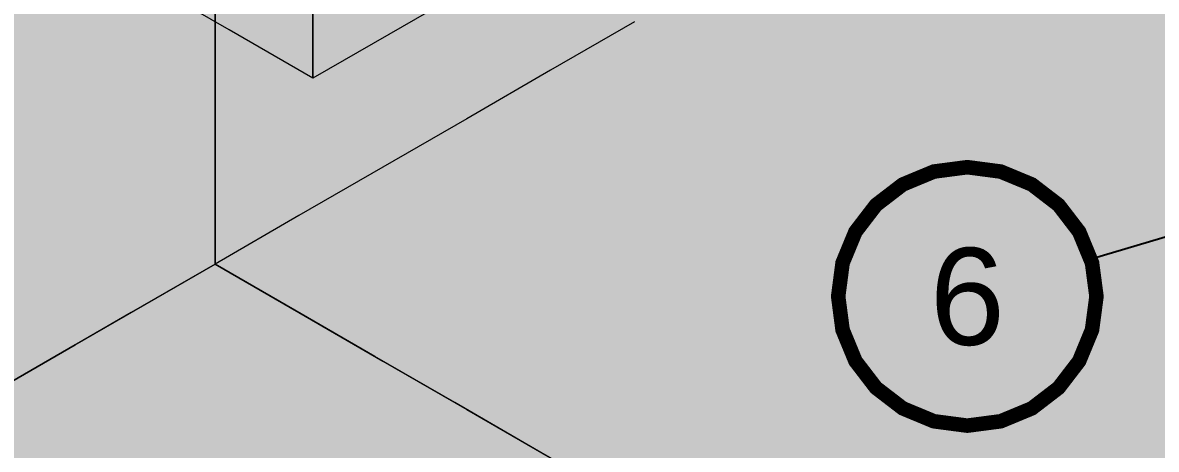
# Model space of a CAD drawing. Header units: metres. Extents: x 349122 to 349453, y 9281252 to 9281971.
# Drawn here: x 349263.9456 to 349264.2968, y 9281656.4877 to 9281656.6197 of the extents above; entities that cross this region are included whole.
import ezdxf
from ezdxf.enums import TextEntityAlignment as Align

# ---------------------------------------------------------------- set-up
doc = ezdxf.new("R2010")
doc.units = ezdxf.units.M
doc.header["$LTSCALE"] = 0.25
doc.layers.add('ISO-3D', color=7, linetype='CONTINUOUS', lineweight=13)
doc.layers.add('ISO-3D-ARISTAS', color=250, linetype='CONTINUOUS', lineweight=13)
doc.layers.add('LLAMADAS-NUM', color=30, linetype='CONTINUOUS', lineweight=25, true_color=0xc05014)
doc.styles.get("Standard").update_dxf_attribs({"font": 'arial.ttf'})

msp = doc.modelspace()

# ---------------------------------------------------------------- linework, layer by layer
at = {"layer": 'ISO-3D', "true_color": 0x8e8d88}
for points in [[(349264.00952, 9281656.6175), (349263.98354, 9281656.6325), (349264.00952, 9281656.6475), (349263.98354, 9281656.6625)], [(349264.00519, 9281656.63184), (349263.98354, 9281656.61934), (349264.00519, 9281656.66079), (349263.98354, 9281656.64829)], [(349264.10912, 9281656.63), (349264.08313, 9281656.615), (349264.10912, 9281656.655), (349264.08313, 9281656.64)], [(349263.97921, 9281656.63), (349263.95323, 9281656.615), (349263.97921, 9281656.65), (349263.95323, 9281656.635)], [(349263.98354, 9281656.61934), (349263.96189, 9281656.60684), (349263.98354, 9281656.64829), (349263.96189, 9281656.63579)], [(349264.05715, 9281656.625), (349264.03117, 9281656.61), (349264.05715, 9281656.65), (349264.03117, 9281656.635)], [(349264.00519, 9281656.62), (349263.97921, 9281656.605), (349264.00519, 9281656.645), (349263.97921, 9281656.63)], [(349264.0355, 9281656.6025), (349264.00952, 9281656.6175), (349264.0355, 9281656.6325), (349264.00952, 9281656.6475)], [(349264.1351, 9281656.62), (349264.10912, 9281656.605), (349264.1351, 9281656.645), (349264.10912, 9281656.63)], [(349264.08313, 9281656.615), (349264.05715, 9281656.6), (349264.08313, 9281656.64), (349264.05715, 9281656.625)], [(349263.95323, 9281656.615), (349263.92725, 9281656.6), (349263.95323, 9281656.635), (349263.92725, 9281656.62)], [(349263.96189, 9281656.60684), (349263.94024, 9281656.59434), (349263.96189, 9281656.63579), (349263.94024, 9281656.62329)], [(349264.03117, 9281656.61), (349264.00519, 9281656.595), (349264.03117, 9281656.635), (349264.00519, 9281656.62)], [(349264.00519, 9281656.60289), (349263.98354, 9281656.59039), (349264.00519, 9281656.63184), (349263.98354, 9281656.61934)], [(349263.97921, 9281656.605), (349263.95323, 9281656.59), (349263.97921, 9281656.63), (349263.95323, 9281656.615)], [(349264.10912, 9281656.605), (349264.08313, 9281656.59), (349264.10912, 9281656.63), (349264.08313, 9281656.615)], [(349264.05715, 9281656.6), (349264.03117, 9281656.585), (349264.05715, 9281656.625), (349264.03117, 9281656.61)], [(349264.00519, 9281656.595), (349263.97921, 9281656.58), (349264.00519, 9281656.62), (349263.97921, 9281656.605)], [(349263.98354, 9281656.59039), (349263.96189, 9281656.57789), (349263.98354, 9281656.61934), (349263.96189, 9281656.60684)], [(349263.95323, 9281656.59), (349263.92725, 9281656.575), (349263.95323, 9281656.615), (349263.92725, 9281656.6)], [(349264.08313, 9281656.59), (349264.05715, 9281656.575), (349264.08313, 9281656.615), (349264.05715, 9281656.6)], [(349264.03117, 9281656.585), (349264.00519, 9281656.57), (349264.03117, 9281656.61), (349264.00519, 9281656.595)], [(349263.96189, 9281656.57789), (349263.94024, 9281656.56539), (349263.96189, 9281656.60684), (349263.94024, 9281656.59434)], [(349263.97921, 9281656.58), (349263.95323, 9281656.565), (349263.97921, 9281656.605), (349263.95323, 9281656.59)], [(349264.00519, 9281656.57395), (349263.98354, 9281656.56145), (349264.00519, 9281656.60289), (349263.98354, 9281656.59039)], [(349264.05715, 9281656.575), (349264.03117, 9281656.56), (349264.05715, 9281656.6), (349264.03117, 9281656.585)], [(349264.00519, 9281656.57), (349263.97921, 9281656.555), (349264.00519, 9281656.595), (349263.97921, 9281656.58)], [(349263.95323, 9281656.565), (349263.92725, 9281656.55), (349263.95323, 9281656.59), (349263.92725, 9281656.575)], [(349263.98354, 9281656.56145), (349263.96189, 9281656.54895), (349263.98354, 9281656.59039), (349263.96189, 9281656.57789)], [(349264.03117, 9281656.56), (349264.00519, 9281656.545), (349264.03117, 9281656.585), (349264.00519, 9281656.57)], [(349263.96189, 9281656.54895), (349263.94024, 9281656.53645), (349263.96189, 9281656.57789), (349263.94024, 9281656.56539)], [(349263.97921, 9281656.555), (349263.95323, 9281656.54), (349263.97921, 9281656.58), (349263.95323, 9281656.565)], [(349264.00519, 9281656.545), (349263.98354, 9281656.5325), (349264.00519, 9281656.57395), (349263.98354, 9281656.56145)], [(349264.00519, 9281656.545), (349263.97921, 9281656.53), (349264.00519, 9281656.57), (349263.97921, 9281656.555)], [(349263.95323, 9281656.54), (349263.92725, 9281656.525), (349263.95323, 9281656.565), (349263.92725, 9281656.55)], [(349263.98354, 9281656.5325), (349263.96189, 9281656.52), (349263.98354, 9281656.56145), (349263.96189, 9281656.54895)], [(349263.97921, 9281656.53), (349263.95323, 9281656.515), (349263.97921, 9281656.555), (349263.95323, 9281656.54)], [(349263.96189, 9281656.52), (349263.94024, 9281656.5075), (349263.96189, 9281656.54895), (349263.94024, 9281656.53645)], [(349263.95323, 9281656.515), (349263.92725, 9281656.5), (349263.95323, 9281656.54), (349263.92725, 9281656.525)]]:
    msp.add_solid(points, dxfattribs=at)
at = {"layer": 'ISO-3D', "true_color": 0x9e9d98}
for points in [[(349264.1784, 9281656.61868), (349264.15365, 9281656.63297), (349264.1784, 9281656.64763), (349264.15365, 9281656.66192)], [(349264.22788, 9281656.61906), (349264.20314, 9281656.63335), (349264.22788, 9281656.64801), (349264.20314, 9281656.66229)], [(349264.27737, 9281656.61944), (349264.25263, 9281656.63372), (349264.27737, 9281656.64838), (349264.25263, 9281656.66267)], [(349264.02994, 9281656.61756), (349264.00519, 9281656.63184), (349264.02994, 9281656.6465), (349264.00519, 9281656.66079)], [(349264.05715, 9281656.61812), (349264.03117, 9281656.63312), (349264.05715, 9281656.64625), (349264.03117, 9281656.66125)], [(349264.07942, 9281656.61793), (349264.05468, 9281656.63222), (349264.07942, 9281656.64688), (349264.05468, 9281656.66117)], [(349264.10912, 9281656.61625), (349264.08313, 9281656.63125), (349264.10912, 9281656.64437), (349264.08313, 9281656.65937)], [(349264.12891, 9281656.61831), (349264.10417, 9281656.63259), (349264.12891, 9281656.64726), (349264.10417, 9281656.66154)], [(349264.15675, 9281656.61687), (349264.1351, 9281656.62937), (349264.15675, 9281656.645), (349264.1351, 9281656.6575)], [(349264.265, 9281656.61062), (349264.24335, 9281656.62312), (349264.265, 9281656.63875), (349264.24335, 9281656.65125)], [(349264.31696, 9281656.60875), (349264.29098, 9281656.62375), (349264.31696, 9281656.63687), (349264.29098, 9281656.65187)], [(349263.97921, 9281656.60687), (349263.95323, 9281656.62187), (349263.97921, 9281656.635), (349263.95323, 9281656.65)], [(349264.03117, 9281656.605), (349264.00519, 9281656.62), (349264.03117, 9281656.63312), (349264.00519, 9281656.64812)], [(349264.20314, 9281656.6044), (349264.1784, 9281656.61868), (349264.20314, 9281656.63335), (349264.1784, 9281656.64763)], [(349264.2217, 9281656.6075), (349264.20005, 9281656.62), (349264.2217, 9281656.63562), (349264.20005, 9281656.64812)], [(349264.25263, 9281656.60477), (349264.22788, 9281656.61906), (349264.25263, 9281656.63372), (349264.22788, 9281656.64801)], [(349264.30212, 9281656.60515), (349264.27737, 9281656.61944), (349264.30212, 9281656.6341), (349264.27737, 9281656.64838)], [(349264.05468, 9281656.60327), (349264.02994, 9281656.61756), (349264.05468, 9281656.63222), (349264.02994, 9281656.6465)], [(349264.08313, 9281656.60312), (349264.05715, 9281656.61812), (349264.08313, 9281656.63125), (349264.05715, 9281656.64625)], [(349264.10417, 9281656.60365), (349264.07942, 9281656.61793), (349264.10417, 9281656.63259), (349264.07942, 9281656.64688)], [(349264.1351, 9281656.60125), (349264.10912, 9281656.61625), (349264.1351, 9281656.62937), (349264.10912, 9281656.64437)], [(349264.15365, 9281656.60402), (349264.12891, 9281656.61831), (349264.15365, 9281656.63297), (349264.12891, 9281656.64726)], [(349264.1784, 9281656.60437), (349264.15675, 9281656.61687), (349264.1784, 9281656.6325), (349264.15675, 9281656.645)], [(349264.29098, 9281656.59562), (349264.265, 9281656.61062), (349264.29098, 9281656.62375), (349264.265, 9281656.63875)], [(349263.95323, 9281656.59375), (349263.92725, 9281656.60875), (349263.95323, 9281656.62187), (349263.92725, 9281656.63687)], [(349264.00519, 9281656.59187), (349263.97921, 9281656.60687), (349264.00519, 9281656.62), (349263.97921, 9281656.635)], [(349264.24335, 9281656.595), (349264.2217, 9281656.6075), (349264.24335, 9281656.62312), (349264.2217, 9281656.63562)], [(349264.27737, 9281656.59049), (349264.25263, 9281656.60477), (349264.27737, 9281656.61944), (349264.25263, 9281656.63372)], [(349264.02994, 9281656.58861), (349264.00519, 9281656.60289), (349264.02994, 9281656.61756), (349264.00519, 9281656.63184)], [(349264.05715, 9281656.59), (349264.03117, 9281656.605), (349264.05715, 9281656.61812), (349264.03117, 9281656.63312)], [(349264.07942, 9281656.58898), (349264.05468, 9281656.60327), (349264.07942, 9281656.61793), (349264.05468, 9281656.63222)], [(349264.10912, 9281656.58812), (349264.08313, 9281656.60312), (349264.10912, 9281656.61625), (349264.08313, 9281656.63125)], [(349264.12891, 9281656.58936), (349264.10417, 9281656.60365), (349264.12891, 9281656.61831), (349264.10417, 9281656.63259)], [(349264.1784, 9281656.58974), (349264.15365, 9281656.60402), (349264.1784, 9281656.61868), (349264.15365, 9281656.63297)], [(349264.20005, 9281656.59187), (349264.1784, 9281656.60437), (349264.20005, 9281656.62), (349264.1784, 9281656.6325)], [(349264.22788, 9281656.59011), (349264.20314, 9281656.6044), (349264.22788, 9281656.61906), (349264.20314, 9281656.63335)], [(349264.15675, 9281656.58875), (349264.1351, 9281656.60125), (349264.15675, 9281656.61687), (349264.1351, 9281656.62937)], [(349264.265, 9281656.5825), (349264.24335, 9281656.595), (349264.265, 9281656.61062), (349264.24335, 9281656.62312)], [(349264.31696, 9281656.58062), (349264.29098, 9281656.59562), (349264.31696, 9281656.60875), (349264.29098, 9281656.62375)], [(349263.97921, 9281656.57875), (349263.95323, 9281656.59375), (349263.97921, 9281656.60687), (349263.95323, 9281656.62187)], [(349264.03117, 9281656.57687), (349264.00519, 9281656.59187), (349264.03117, 9281656.605), (349264.00519, 9281656.62)], [(349264.2217, 9281656.57937), (349264.20005, 9281656.59187), (349264.2217, 9281656.6075), (349264.20005, 9281656.62)], [(349264.05468, 9281656.57432), (349264.02994, 9281656.58861), (349264.05468, 9281656.60327), (349264.02994, 9281656.61756)], [(349264.08313, 9281656.575), (349264.05715, 9281656.59), (349264.08313, 9281656.60312), (349264.05715, 9281656.61812)], [(349264.10417, 9281656.5747), (349264.07942, 9281656.58898), (349264.10417, 9281656.60365), (349264.07942, 9281656.61793)], [(349264.1351, 9281656.57312), (349264.10912, 9281656.58812), (349264.1351, 9281656.60125), (349264.10912, 9281656.61625)], [(349264.15365, 9281656.57508), (349264.12891, 9281656.58936), (349264.15365, 9281656.60402), (349264.12891, 9281656.61831)], [(349264.1784, 9281656.57625), (349264.15675, 9281656.58875), (349264.1784, 9281656.60437), (349264.15675, 9281656.61687)], [(349264.20314, 9281656.57545), (349264.1784, 9281656.58974), (349264.20314, 9281656.6044), (349264.1784, 9281656.61868)], [(349264.25263, 9281656.57583), (349264.22788, 9281656.59011), (349264.25263, 9281656.60477), (349264.22788, 9281656.61906)], [(349264.30212, 9281656.5762), (349264.27737, 9281656.59049), (349264.30212, 9281656.60515), (349264.27737, 9281656.61944)], [(349264.29098, 9281656.5675), (349264.265, 9281656.5825), (349264.29098, 9281656.59562), (349264.265, 9281656.61062)], [(349263.95323, 9281656.56562), (349263.92725, 9281656.58062), (349263.95323, 9281656.59375), (349263.92725, 9281656.60875)], [(349264.00519, 9281656.56375), (349263.97921, 9281656.57875), (349264.00519, 9281656.59187), (349263.97921, 9281656.60687)], [(349264.24335, 9281656.56687), (349264.2217, 9281656.57937), (349264.24335, 9281656.595), (349264.2217, 9281656.6075)], [(349264.02994, 9281656.55966), (349264.00519, 9281656.57395), (349264.02994, 9281656.58861), (349264.00519, 9281656.60289)], [(349264.05715, 9281656.56187), (349264.03117, 9281656.57687), (349264.05715, 9281656.59), (349264.03117, 9281656.605)], [(349264.07942, 9281656.56004), (349264.05468, 9281656.57432), (349264.07942, 9281656.58898), (349264.05468, 9281656.60327)], [(349264.10912, 9281656.56), (349264.08313, 9281656.575), (349264.10912, 9281656.58812), (349264.08313, 9281656.60312)], [(349264.12891, 9281656.56041), (349264.10417, 9281656.5747), (349264.12891, 9281656.58936), (349264.10417, 9281656.60365)], [(349264.1784, 9281656.56079), (349264.15365, 9281656.57508), (349264.1784, 9281656.58974), (349264.15365, 9281656.60402)], [(349264.20005, 9281656.56375), (349264.1784, 9281656.57625), (349264.20005, 9281656.59187), (349264.1784, 9281656.60437)], [(349264.22788, 9281656.56117), (349264.20314, 9281656.57545), (349264.22788, 9281656.59011), (349264.20314, 9281656.6044)], [(349264.27737, 9281656.56154), (349264.25263, 9281656.57583), (349264.27737, 9281656.59049), (349264.25263, 9281656.60477)], [(349264.15675, 9281656.56062), (349264.1351, 9281656.57312), (349264.15675, 9281656.58875), (349264.1351, 9281656.60125)], [(349264.265, 9281656.55437), (349264.24335, 9281656.56687), (349264.265, 9281656.5825), (349264.24335, 9281656.595)], [(349264.31696, 9281656.5525), (349264.29098, 9281656.5675), (349264.31696, 9281656.58062), (349264.29098, 9281656.59562)], [(349263.97921, 9281656.55062), (349263.95323, 9281656.56562), (349263.97921, 9281656.57875), (349263.95323, 9281656.59375)], [(349264.03117, 9281656.54875), (349264.00519, 9281656.56375), (349264.03117, 9281656.57687), (349264.00519, 9281656.59187)], [(349264.2217, 9281656.55125), (349264.20005, 9281656.56375), (349264.2217, 9281656.57937), (349264.20005, 9281656.59187)], [(349264.05468, 9281656.54538), (349264.02994, 9281656.55966), (349264.05468, 9281656.57432), (349264.02994, 9281656.58861)], [(349264.08313, 9281656.54687), (349264.05715, 9281656.56187), (349264.08313, 9281656.575), (349264.05715, 9281656.59)], [(349264.10417, 9281656.54575), (349264.07942, 9281656.56004), (349264.10417, 9281656.5747), (349264.07942, 9281656.58898)], [(349264.1351, 9281656.545), (349264.10912, 9281656.56), (349264.1351, 9281656.57312), (349264.10912, 9281656.58812)], [(349264.15365, 9281656.54613), (349264.12891, 9281656.56041), (349264.15365, 9281656.57508), (349264.12891, 9281656.58936)], [(349264.1784, 9281656.54812), (349264.15675, 9281656.56062), (349264.1784, 9281656.57625), (349264.15675, 9281656.58875)], [(349264.20314, 9281656.5465), (349264.1784, 9281656.56079), (349264.20314, 9281656.57545), (349264.1784, 9281656.58974)], [(349264.25263, 9281656.54688), (349264.22788, 9281656.56117), (349264.25263, 9281656.57583), (349264.22788, 9281656.59011)], [(349264.30212, 9281656.54726), (349264.27737, 9281656.56154), (349264.30212, 9281656.5762), (349264.27737, 9281656.59049)], [(349264.29098, 9281656.53937), (349264.265, 9281656.55437), (349264.29098, 9281656.5675), (349264.265, 9281656.5825)], [(349263.95323, 9281656.5375), (349263.92725, 9281656.5525), (349263.95323, 9281656.56562), (349263.92725, 9281656.58062)], [(349264.00519, 9281656.53562), (349263.97921, 9281656.55062), (349264.00519, 9281656.56375), (349263.97921, 9281656.57875)], [(349264.24335, 9281656.53875), (349264.2217, 9281656.55125), (349264.24335, 9281656.56687), (349264.2217, 9281656.57937)], [(349264.02994, 9281656.53071), (349264.00519, 9281656.545), (349264.02994, 9281656.55966), (349264.00519, 9281656.57395)], [(349264.05715, 9281656.53375), (349264.03117, 9281656.54875), (349264.05715, 9281656.56187), (349264.03117, 9281656.57687)], [(349264.07942, 9281656.53109), (349264.05468, 9281656.54538), (349264.07942, 9281656.56004), (349264.05468, 9281656.57432)], [(349264.10912, 9281656.53187), (349264.08313, 9281656.54687), (349264.10912, 9281656.56), (349264.08313, 9281656.575)], [(349264.12891, 9281656.53147), (349264.10417, 9281656.54575), (349264.12891, 9281656.56041), (349264.10417, 9281656.5747)], [(349264.1784, 9281656.53184), (349264.15365, 9281656.54613), (349264.1784, 9281656.56079), (349264.15365, 9281656.57508)], [(349264.20005, 9281656.53562), (349264.1784, 9281656.54812), (349264.20005, 9281656.56375), (349264.1784, 9281656.57625)], [(349264.22788, 9281656.53222), (349264.20314, 9281656.5465), (349264.22788, 9281656.56117), (349264.20314, 9281656.57545)], [(349264.27737, 9281656.53259), (349264.25263, 9281656.54688), (349264.27737, 9281656.56154), (349264.25263, 9281656.57583)], [(349264.15675, 9281656.5325), (349264.1351, 9281656.545), (349264.15675, 9281656.56062), (349264.1351, 9281656.57312)], [(349264.265, 9281656.52625), (349264.24335, 9281656.53875), (349264.265, 9281656.55437), (349264.24335, 9281656.56687)], [(349264.31696, 9281656.52437), (349264.29098, 9281656.53937), (349264.31696, 9281656.5525), (349264.29098, 9281656.5675)], [(349263.97921, 9281656.5225), (349263.95323, 9281656.5375), (349263.97921, 9281656.55062), (349263.95323, 9281656.56562)], [(349264.03117, 9281656.52062), (349264.00519, 9281656.53562), (349264.03117, 9281656.54875), (349264.00519, 9281656.56375)], [(349264.2217, 9281656.52312), (349264.20005, 9281656.53562), (349264.2217, 9281656.55125), (349264.20005, 9281656.56375)], [(349264.08313, 9281656.51875), (349264.05715, 9281656.53375), (349264.08313, 9281656.54687), (349264.05715, 9281656.56187)], [(349264.10417, 9281656.5168), (349264.07942, 9281656.53109), (349264.10417, 9281656.54575), (349264.07942, 9281656.56004)], [(349264.1351, 9281656.51687), (349264.10912, 9281656.53187), (349264.1351, 9281656.545), (349264.10912, 9281656.56)], [(349264.15365, 9281656.51718), (349264.12891, 9281656.53147), (349264.15365, 9281656.54613), (349264.12891, 9281656.56041)], [(349264.1784, 9281656.52), (349264.15675, 9281656.5325), (349264.1784, 9281656.54812), (349264.15675, 9281656.56062)], [(349264.20314, 9281656.51756), (349264.1784, 9281656.53184), (349264.20314, 9281656.5465), (349264.1784, 9281656.56079)], [(349264.25263, 9281656.51793), (349264.22788, 9281656.53222), (349264.25263, 9281656.54688), (349264.22788, 9281656.56117)], [(349264.30212, 9281656.51831), (349264.27737, 9281656.53259), (349264.30212, 9281656.54726), (349264.27737, 9281656.56154)], [(349264.05468, 9281656.51643), (349264.02994, 9281656.53071), (349264.05468, 9281656.54538), (349264.02994, 9281656.55966)], [(349264.29098, 9281656.51125), (349264.265, 9281656.52625), (349264.29098, 9281656.53937), (349264.265, 9281656.55437)], [(349263.95323, 9281656.50937), (349263.92725, 9281656.52437), (349263.95323, 9281656.5375), (349263.92725, 9281656.5525)], [(349264.00519, 9281656.5075), (349263.97921, 9281656.5225), (349264.00519, 9281656.53562), (349263.97921, 9281656.55062)], [(349264.24335, 9281656.51062), (349264.2217, 9281656.52312), (349264.24335, 9281656.53875), (349264.2217, 9281656.55125)], [(349264.05715, 9281656.50562), (349264.03117, 9281656.52062), (349264.05715, 9281656.53375), (349264.03117, 9281656.54875)], [(349264.10912, 9281656.50375), (349264.08313, 9281656.51875), (349264.10912, 9281656.53187), (349264.08313, 9281656.54687)], [(349264.1784, 9281656.50289), (349264.15365, 9281656.51718), (349264.1784, 9281656.53184), (349264.15365, 9281656.54613)], [(349264.20005, 9281656.5075), (349264.1784, 9281656.52), (349264.20005, 9281656.53562), (349264.1784, 9281656.54812)], [(349264.22788, 9281656.50327), (349264.20314, 9281656.51756), (349264.22788, 9281656.53222), (349264.20314, 9281656.5465)], [(349264.27737, 9281656.50365), (349264.25263, 9281656.51793), (349264.27737, 9281656.53259), (349264.25263, 9281656.54688)], [(349264.07942, 9281656.50214), (349264.05468, 9281656.51643), (349264.07942, 9281656.53109), (349264.05468, 9281656.54538)], [(349264.12891, 9281656.50252), (349264.10417, 9281656.5168), (349264.12891, 9281656.53147), (349264.10417, 9281656.54575)], [(349264.15675, 9281656.50437), (349264.1351, 9281656.51687), (349264.15675, 9281656.5325), (349264.1351, 9281656.545)], [(349264.265, 9281656.49812), (349264.24335, 9281656.51062), (349264.265, 9281656.52625), (349264.24335, 9281656.53875)], [(349264.31696, 9281656.49625), (349264.29098, 9281656.51125), (349264.31696, 9281656.52437), (349264.29098, 9281656.53937)], [(349263.97921, 9281656.49437), (349263.95323, 9281656.50937), (349263.97921, 9281656.5225), (349263.95323, 9281656.5375)], [(349264.03117, 9281656.4925), (349264.00519, 9281656.5075), (349264.03117, 9281656.52062), (349264.00519, 9281656.53562)], [(349264.2217, 9281656.495), (349264.20005, 9281656.5075), (349264.2217, 9281656.52312), (349264.20005, 9281656.53562)], [(349264.08313, 9281656.49062), (349264.05715, 9281656.50562), (349264.08313, 9281656.51875), (349264.05715, 9281656.53375)], [(349264.1351, 9281656.48875), (349264.10912, 9281656.50375), (349264.1351, 9281656.51687), (349264.10912, 9281656.53187)], [(349264.1784, 9281656.49187), (349264.15675, 9281656.50437), (349264.1784, 9281656.52), (349264.15675, 9281656.5325)], [(349264.20314, 9281656.48861), (349264.1784, 9281656.50289), (349264.20314, 9281656.51756), (349264.1784, 9281656.53184)], [(349264.25263, 9281656.48898), (349264.22788, 9281656.50327), (349264.25263, 9281656.51793), (349264.22788, 9281656.53222)], [(349264.30212, 9281656.48936), (349264.27737, 9281656.50365), (349264.30212, 9281656.51831), (349264.27737, 9281656.53259)], [(349264.10417, 9281656.48786), (349264.07942, 9281656.50214), (349264.10417, 9281656.5168), (349264.07942, 9281656.53109)], [(349264.15365, 9281656.48823), (349264.12891, 9281656.50252), (349264.15365, 9281656.51718), (349264.12891, 9281656.53147)], [(349264.29098, 9281656.48312), (349264.265, 9281656.49812), (349264.29098, 9281656.51125), (349264.265, 9281656.52625)], [(349263.95323, 9281656.48125), (349263.92725, 9281656.49625), (349263.95323, 9281656.50937), (349263.92725, 9281656.52437)], [(349264.00519, 9281656.47937), (349263.97921, 9281656.49437), (349264.00519, 9281656.5075), (349263.97921, 9281656.5225)], [(349264.24335, 9281656.4825), (349264.2217, 9281656.495), (349264.24335, 9281656.51062), (349264.2217, 9281656.52312)], [(349264.05715, 9281656.4775), (349264.03117, 9281656.4925), (349264.05715, 9281656.50562), (349264.03117, 9281656.52062)], [(349264.10912, 9281656.47562), (349264.08313, 9281656.49062), (349264.10912, 9281656.50375), (349264.08313, 9281656.51875)], [(349264.20005, 9281656.47937), (349264.1784, 9281656.49187), (349264.20005, 9281656.5075), (349264.1784, 9281656.52)], [(349264.27737, 9281656.4747), (349264.25263, 9281656.48898), (349264.27737, 9281656.50365), (349264.25263, 9281656.51793)], [(349264.12891, 9281656.47357), (349264.10417, 9281656.48786), (349264.12891, 9281656.50252), (349264.10417, 9281656.5168)], [(349264.15675, 9281656.47625), (349264.1351, 9281656.48875), (349264.15675, 9281656.50437), (349264.1351, 9281656.51687)], [(349264.1784, 9281656.47395), (349264.15365, 9281656.48823), (349264.1784, 9281656.50289), (349264.15365, 9281656.51718)], [(349264.22788, 9281656.47432), (349264.20314, 9281656.48861), (349264.22788, 9281656.50327), (349264.20314, 9281656.51756)], [(349264.31696, 9281656.46812), (349264.29098, 9281656.48312), (349264.31696, 9281656.49625), (349264.29098, 9281656.51125)], [(349263.97921, 9281656.46625), (349263.95323, 9281656.48125), (349263.97921, 9281656.49437), (349263.95323, 9281656.50937)], [(349264.03117, 9281656.46437), (349264.00519, 9281656.47937), (349264.03117, 9281656.4925), (349264.00519, 9281656.5075)], [(349264.2217, 9281656.46687), (349264.20005, 9281656.47937), (349264.2217, 9281656.495), (349264.20005, 9281656.5075)], [(349264.265, 9281656.47), (349264.24335, 9281656.4825), (349264.265, 9281656.49812), (349264.24335, 9281656.51062)], [(349264.08313, 9281656.4625), (349264.05715, 9281656.4775), (349264.08313, 9281656.49062), (349264.05715, 9281656.50562)], [(349264.1351, 9281656.46062), (349264.10912, 9281656.47562), (349264.1351, 9281656.48875), (349264.10912, 9281656.50375)], [(349264.1784, 9281656.46375), (349264.15675, 9281656.47625), (349264.1784, 9281656.49187), (349264.15675, 9281656.50437)], [(349264.30212, 9281656.46041), (349264.27737, 9281656.4747), (349264.30212, 9281656.48936), (349264.27737, 9281656.50365)], [(349264.15365, 9281656.45929), (349264.12891, 9281656.47357), (349264.15365, 9281656.48823), (349264.12891, 9281656.50252)], [(349264.20314, 9281656.45966), (349264.1784, 9281656.47395), (349264.20314, 9281656.48861), (349264.1784, 9281656.50289)], [(349264.25263, 9281656.46004), (349264.22788, 9281656.47432), (349264.25263, 9281656.48898), (349264.22788, 9281656.50327)], [(349264.29098, 9281656.455), (349264.265, 9281656.47), (349264.29098, 9281656.48312), (349264.265, 9281656.49812)], [(349263.95323, 9281656.45312), (349263.92725, 9281656.46812), (349263.95323, 9281656.48125), (349263.92725, 9281656.49625)], [(349264.00519, 9281656.45125), (349263.97921, 9281656.46625), (349264.00519, 9281656.47937), (349263.97921, 9281656.49437)], [(349264.24335, 9281656.45437), (349264.2217, 9281656.46687), (349264.24335, 9281656.4825), (349264.2217, 9281656.495)], [(349264.05715, 9281656.44937), (349264.03117, 9281656.46437), (349264.05715, 9281656.4775), (349264.03117, 9281656.4925)], [(349264.10912, 9281656.4475), (349264.08313, 9281656.4625), (349264.10912, 9281656.47562), (349264.08313, 9281656.49062)], [(349264.20005, 9281656.45125), (349264.1784, 9281656.46375), (349264.20005, 9281656.47937), (349264.1784, 9281656.49187)], [(349264.15675, 9281656.44812), (349264.1351, 9281656.46062), (349264.15675, 9281656.47625), (349264.1351, 9281656.48875)], [(349264.1784, 9281656.445), (349264.15365, 9281656.45929), (349264.1784, 9281656.47395), (349264.15365, 9281656.48823)], [(349264.22788, 9281656.44538), (349264.20314, 9281656.45966), (349264.22788, 9281656.47432), (349264.20314, 9281656.48861)], [(349264.27737, 9281656.44575), (349264.25263, 9281656.46004), (349264.27737, 9281656.4747), (349264.25263, 9281656.48898)]]:
    msp.add_solid(points, dxfattribs=at)
at = {"layer": 'ISO-3D', "true_color": 0x7f7e7a}
for points in [[(349264.08252, 9281656.62964), (349264.05901, 9281656.61607), (349264.08252, 9281656.65964), (349264.05901, 9281656.64607)], [(349264.05901, 9281656.61607), (349264.0355, 9281656.6025), (349264.05901, 9281656.64607), (349264.0355, 9281656.6325)]]:
    msp.add_solid(points, dxfattribs=at)
at = {"layer": 'ISO-3D', "true_color": 0x9e9c96}
for points in [[(349264.03303, 9281656.63107), (349264.00952, 9281656.6175), (349264.00705, 9281656.64607), (349263.98354, 9281656.6325)], [(349264.0355, 9281656.6325), (349264.01193, 9281656.61889), (349264.00952, 9281656.6475), (349263.98595, 9281656.63389)], [(349264.08252, 9281656.62964), (349264.05901, 9281656.61607), (349264.05654, 9281656.64464), (349264.03303, 9281656.63107)], [(349264.08355, 9281656.6319), (349264.06004, 9281656.61833), (349264.05901, 9281656.64607), (349264.0355, 9281656.6325)], [(349264.13159, 9281656.63131), (349264.10808, 9281656.61774), (349264.10705, 9281656.64548), (349264.08355, 9281656.6319)], [(349264.17963, 9281656.63071), (349264.15613, 9281656.61714), (349264.1551, 9281656.64488), (349264.13159, 9281656.63131)], [(349264.22768, 9281656.63012), (349264.20417, 9281656.61655), (349264.20314, 9281656.64429), (349264.17963, 9281656.63071)], [(349264.27572, 9281656.62952), (349264.25222, 9281656.61595), (349264.25118, 9281656.64369), (349264.22768, 9281656.63012)], [(349264.32377, 9281656.62893), (349264.30026, 9281656.61536), (349264.29923, 9281656.6431), (349264.27572, 9281656.62952)], [(349263.96237, 9281656.62028), (349263.9388, 9281656.60667), (349263.93639, 9281656.63528), (349263.91282, 9281656.62167)], [(349263.97921, 9281656.62), (349263.95323, 9281656.605), (349263.95323, 9281656.635), (349263.92725, 9281656.62)], [(349264.01193, 9281656.61889), (349263.98835, 9281656.60528), (349263.98595, 9281656.63389), (349263.96237, 9281656.62028)], [(349264.03117, 9281656.62), (349264.00519, 9281656.605), (349264.00519, 9281656.635), (349263.97921, 9281656.62)], [(349264.08313, 9281656.62), (349264.05715, 9281656.605), (349264.05715, 9281656.635), (349264.03117, 9281656.62)], [(349264.1351, 9281656.62), (349264.10912, 9281656.605), (349264.10912, 9281656.635), (349264.08313, 9281656.62)], [(349264.18706, 9281656.62), (349264.16108, 9281656.605), (349264.16108, 9281656.635), (349264.1351, 9281656.62)], [(349264.23902, 9281656.62), (349264.21304, 9281656.605), (349264.21304, 9281656.635), (349264.18706, 9281656.62)], [(349264.29098, 9281656.62), (349264.265, 9281656.605), (349264.265, 9281656.635), (349264.23902, 9281656.62)], [(349264.34294, 9281656.62), (349264.31696, 9281656.605), (349264.31696, 9281656.635), (349264.29098, 9281656.62)], [(349264.05901, 9281656.61607), (349264.0355, 9281656.6025), (349264.03303, 9281656.63107), (349264.00952, 9281656.6175)], [(349264.06004, 9281656.61833), (349264.03647, 9281656.60472), (349264.0355, 9281656.6325), (349264.01193, 9281656.61889)], [(349264.10808, 9281656.61774), (349264.08458, 9281656.60417), (349264.08355, 9281656.6319), (349264.06004, 9281656.61833)], [(349264.15613, 9281656.61714), (349264.13262, 9281656.60357), (349264.13159, 9281656.63131), (349264.10808, 9281656.61774)], [(349264.20417, 9281656.61655), (349264.18067, 9281656.60298), (349264.17963, 9281656.63071), (349264.15613, 9281656.61714)], [(349264.25222, 9281656.61595), (349264.22871, 9281656.60238), (349264.22768, 9281656.63012), (349264.20417, 9281656.61655)], [(349264.30026, 9281656.61536), (349264.27675, 9281656.60179), (349264.27572, 9281656.62952), (349264.25222, 9281656.61595)], [(349263.95323, 9281656.605), (349263.92725, 9281656.59), (349263.92725, 9281656.62), (349263.90127, 9281656.605)], [(349263.98835, 9281656.60528), (349263.96478, 9281656.59167), (349263.96237, 9281656.62028), (349263.9388, 9281656.60667)], [(349264.00519, 9281656.605), (349263.97921, 9281656.59), (349263.97921, 9281656.62), (349263.95323, 9281656.605)], [(349264.05715, 9281656.605), (349264.03117, 9281656.59), (349264.03117, 9281656.62), (349264.00519, 9281656.605)], [(349264.10912, 9281656.605), (349264.08313, 9281656.59), (349264.08313, 9281656.62), (349264.05715, 9281656.605)], [(349264.16108, 9281656.605), (349264.1351, 9281656.59), (349264.1351, 9281656.62), (349264.10912, 9281656.605)], [(349264.21304, 9281656.605), (349264.18706, 9281656.59), (349264.18706, 9281656.62), (349264.16108, 9281656.605)], [(349264.265, 9281656.605), (349264.23902, 9281656.59), (349264.23902, 9281656.62), (349264.21304, 9281656.605)], [(349264.31696, 9281656.605), (349264.29098, 9281656.59), (349264.29098, 9281656.62), (349264.265, 9281656.605)], [(349264.03647, 9281656.60472), (349264.01289, 9281656.59111), (349264.01193, 9281656.61889), (349263.98835, 9281656.60528)], [(349264.08458, 9281656.60417), (349264.061, 9281656.59056), (349264.06004, 9281656.61833), (349264.03647, 9281656.60472)], [(349264.13262, 9281656.60357), (349264.10912, 9281656.59), (349264.10808, 9281656.61774), (349264.08458, 9281656.60417)], [(349264.18067, 9281656.60298), (349264.15716, 9281656.5894), (349264.15613, 9281656.61714), (349264.13262, 9281656.60357)], [(349264.22871, 9281656.60238), (349264.2052, 9281656.58881), (349264.20417, 9281656.61655), (349264.18067, 9281656.60298)], [(349264.27675, 9281656.60179), (349264.25325, 9281656.58821), (349264.25222, 9281656.61595), (349264.22871, 9281656.60238)], [(349264.3248, 9281656.60119), (349264.30129, 9281656.58762), (349264.30026, 9281656.61536), (349264.27675, 9281656.60179)], [(349263.96478, 9281656.59167), (349263.9412, 9281656.57806), (349263.9388, 9281656.60667), (349263.91522, 9281656.59306)], [(349263.97921, 9281656.59), (349263.95323, 9281656.575), (349263.95323, 9281656.605), (349263.92725, 9281656.59)], [(349264.01289, 9281656.59111), (349263.98932, 9281656.5775), (349263.98835, 9281656.60528), (349263.96478, 9281656.59167)], [(349264.03117, 9281656.59), (349264.00519, 9281656.575), (349264.00519, 9281656.605), (349263.97921, 9281656.59)], [(349264.061, 9281656.59056), (349264.03743, 9281656.57694), (349264.03647, 9281656.60472), (349264.01289, 9281656.59111)], [(349264.08313, 9281656.59), (349264.05715, 9281656.575), (349264.05715, 9281656.605), (349264.03117, 9281656.59)], [(349264.10912, 9281656.59), (349264.08554, 9281656.57639), (349264.08458, 9281656.60417), (349264.061, 9281656.59056)], [(349264.1351, 9281656.59), (349264.10912, 9281656.575), (349264.10912, 9281656.605), (349264.08313, 9281656.59)], [(349264.15716, 9281656.5894), (349264.13365, 9281656.57583), (349264.13262, 9281656.60357), (349264.10912, 9281656.59)], [(349264.18706, 9281656.59), (349264.16108, 9281656.575), (349264.16108, 9281656.605), (349264.1351, 9281656.59)], [(349264.2052, 9281656.58881), (349264.1817, 9281656.57524), (349264.18067, 9281656.60298), (349264.15716, 9281656.5894)], [(349264.23902, 9281656.59), (349264.21304, 9281656.575), (349264.21304, 9281656.605), (349264.18706, 9281656.59)], [(349264.25325, 9281656.58821), (349264.22974, 9281656.57464), (349264.22871, 9281656.60238), (349264.2052, 9281656.58881)], [(349264.29098, 9281656.59), (349264.265, 9281656.575), (349264.265, 9281656.605), (349264.23902, 9281656.59)], [(349264.34294, 9281656.59), (349264.31696, 9281656.575), (349264.31696, 9281656.605), (349264.29098, 9281656.59)], [(349264.30129, 9281656.58762), (349264.27778, 9281656.57405), (349264.27675, 9281656.60179), (349264.25325, 9281656.58821)], [(349263.98932, 9281656.5775), (349263.96574, 9281656.56389), (349263.96478, 9281656.59167), (349263.9412, 9281656.57806)], [(349263.95323, 9281656.575), (349263.92725, 9281656.56), (349263.92725, 9281656.59), (349263.90127, 9281656.575)], [(349264.00519, 9281656.575), (349263.97921, 9281656.56), (349263.97921, 9281656.59), (349263.95323, 9281656.575)], [(349264.03743, 9281656.57694), (349264.01385, 9281656.56333), (349264.01289, 9281656.59111), (349263.98932, 9281656.5775)], [(349264.05715, 9281656.575), (349264.03117, 9281656.56), (349264.03117, 9281656.59), (349264.00519, 9281656.575)], [(349264.08554, 9281656.57639), (349264.06197, 9281656.56278), (349264.061, 9281656.59056), (349264.03743, 9281656.57694)], [(349264.10912, 9281656.575), (349264.08313, 9281656.56), (349264.08313, 9281656.59), (349264.05715, 9281656.575)], [(349264.13365, 9281656.57583), (349264.11008, 9281656.56222), (349264.10912, 9281656.59), (349264.08554, 9281656.57639)], [(349264.16108, 9281656.575), (349264.1351, 9281656.56), (349264.1351, 9281656.59), (349264.10912, 9281656.575)], [(349264.1817, 9281656.57524), (349264.15819, 9281656.56167), (349264.15716, 9281656.5894), (349264.13365, 9281656.57583)], [(349264.21304, 9281656.575), (349264.18706, 9281656.56), (349264.18706, 9281656.59), (349264.16108, 9281656.575)], [(349264.22974, 9281656.57464), (349264.20623, 9281656.56107), (349264.2052, 9281656.58881), (349264.1817, 9281656.57524)], [(349264.265, 9281656.575), (349264.23902, 9281656.56), (349264.23902, 9281656.59), (349264.21304, 9281656.575)], [(349264.27778, 9281656.57405), (349264.25428, 9281656.56048), (349264.25325, 9281656.58821), (349264.22974, 9281656.57464)], [(349264.31696, 9281656.575), (349264.29098, 9281656.56), (349264.29098, 9281656.59), (349264.265, 9281656.575)], [(349264.32583, 9281656.57345), (349264.30232, 9281656.55988), (349264.30129, 9281656.58762), (349264.27778, 9281656.57405)], [(349263.96574, 9281656.56389), (349263.94216, 9281656.55028), (349263.9412, 9281656.57806), (349263.91763, 9281656.56444)], [(349264.01385, 9281656.56333), (349263.99028, 9281656.54972), (349263.98932, 9281656.5775), (349263.96574, 9281656.56389)], [(349263.97921, 9281656.56), (349263.95323, 9281656.545), (349263.95323, 9281656.575), (349263.92725, 9281656.56)], [(349264.03117, 9281656.56), (349264.00519, 9281656.545), (349264.00519, 9281656.575), (349263.97921, 9281656.56)], [(349264.06197, 9281656.56278), (349264.03839, 9281656.54917), (349264.03743, 9281656.57694), (349264.01385, 9281656.56333)], [(349264.08313, 9281656.56), (349264.05715, 9281656.545), (349264.05715, 9281656.575), (349264.03117, 9281656.56)], [(349264.11008, 9281656.56222), (349264.0865, 9281656.54861), (349264.08554, 9281656.57639), (349264.06197, 9281656.56278)], [(349264.1351, 9281656.56), (349264.10912, 9281656.545), (349264.10912, 9281656.575), (349264.08313, 9281656.56)], [(349264.15819, 9281656.56167), (349264.13462, 9281656.54806), (349264.13365, 9281656.57583), (349264.11008, 9281656.56222)], [(349264.18706, 9281656.56), (349264.16108, 9281656.545), (349264.16108, 9281656.575), (349264.1351, 9281656.56)], [(349264.20623, 9281656.56107), (349264.18273, 9281656.5475), (349264.1817, 9281656.57524), (349264.15819, 9281656.56167)], [(349264.23902, 9281656.56), (349264.21304, 9281656.545), (349264.21304, 9281656.575), (349264.18706, 9281656.56)], [(349264.25428, 9281656.56048), (349264.23077, 9281656.5469), (349264.22974, 9281656.57464), (349264.20623, 9281656.56107)], [(349264.29098, 9281656.56), (349264.265, 9281656.545), (349264.265, 9281656.575), (349264.23902, 9281656.56)], [(349264.30232, 9281656.55988), (349264.27882, 9281656.54631), (349264.27778, 9281656.57405), (349264.25428, 9281656.56048)], [(349264.34294, 9281656.56), (349264.31696, 9281656.545), (349264.31696, 9281656.575), (349264.29098, 9281656.56)], [(349263.99028, 9281656.54972), (349263.9667, 9281656.53611), (349263.96574, 9281656.56389), (349263.94216, 9281656.55028)], [(349264.03839, 9281656.54917), (349264.01481, 9281656.53556), (349264.01385, 9281656.56333), (349263.99028, 9281656.54972)], [(349263.95323, 9281656.545), (349263.92725, 9281656.53), (349263.92725, 9281656.56), (349263.90127, 9281656.545)], [(349264.00519, 9281656.545), (349263.97921, 9281656.53), (349263.97921, 9281656.56), (349263.95323, 9281656.545)], [(349264.05715, 9281656.545), (349264.03117, 9281656.53), (349264.03117, 9281656.56), (349264.00519, 9281656.545)], [(349264.0865, 9281656.54861), (349264.06293, 9281656.535), (349264.06197, 9281656.56278), (349264.03839, 9281656.54917)], [(349264.10912, 9281656.545), (349264.08313, 9281656.53), (349264.08313, 9281656.56), (349264.05715, 9281656.545)], [(349264.13462, 9281656.54806), (349264.11104, 9281656.53444), (349264.11008, 9281656.56222), (349264.0865, 9281656.54861)], [(349264.16108, 9281656.545), (349264.1351, 9281656.53), (349264.1351, 9281656.56), (349264.10912, 9281656.545)], [(349264.18273, 9281656.5475), (349264.15915, 9281656.53389), (349264.15819, 9281656.56167), (349264.13462, 9281656.54806)], [(349264.21304, 9281656.545), (349264.18706, 9281656.53), (349264.18706, 9281656.56), (349264.16108, 9281656.545)], [(349264.23077, 9281656.5469), (349264.20726, 9281656.53333), (349264.20623, 9281656.56107), (349264.18273, 9281656.5475)], [(349264.265, 9281656.545), (349264.23902, 9281656.53), (349264.23902, 9281656.56), (349264.21304, 9281656.545)], [(349264.27882, 9281656.54631), (349264.25531, 9281656.53274), (349264.25428, 9281656.56048), (349264.23077, 9281656.5469)], [(349264.31696, 9281656.545), (349264.29098, 9281656.53), (349264.29098, 9281656.56), (349264.265, 9281656.545)], [(349264.32686, 9281656.54571), (349264.30335, 9281656.53214), (349264.30232, 9281656.55988), (349264.27882, 9281656.54631)], [(349263.9667, 9281656.53611), (349263.94313, 9281656.5225), (349263.94216, 9281656.55028), (349263.91859, 9281656.53667)], [(349264.01481, 9281656.53556), (349263.99124, 9281656.52194), (349263.99028, 9281656.54972), (349263.9667, 9281656.53611)], [(349264.06293, 9281656.535), (349264.03935, 9281656.52139), (349264.03839, 9281656.54917), (349264.01481, 9281656.53556)], [(349264.11104, 9281656.53444), (349264.08746, 9281656.52083), (349264.0865, 9281656.54861), (349264.06293, 9281656.535)], [(349264.15915, 9281656.53389), (349264.13558, 9281656.52028), (349264.13462, 9281656.54806), (349264.11104, 9281656.53444)], [(349264.20726, 9281656.53333), (349264.18369, 9281656.51972), (349264.18273, 9281656.5475), (349264.15915, 9281656.53389)], [(349264.25531, 9281656.53274), (349264.2318, 9281656.51917), (349264.23077, 9281656.5469), (349264.20726, 9281656.53333)], [(349264.30335, 9281656.53214), (349264.27985, 9281656.51857), (349264.27882, 9281656.54631), (349264.25531, 9281656.53274)], [(349263.97921, 9281656.53), (349263.95323, 9281656.515), (349263.95323, 9281656.545), (349263.92725, 9281656.53)], [(349264.03117, 9281656.53), (349264.00519, 9281656.515), (349264.00519, 9281656.545), (349263.97921, 9281656.53)], [(349264.08313, 9281656.53), (349264.05715, 9281656.515), (349264.05715, 9281656.545), (349264.03117, 9281656.53)], [(349264.1351, 9281656.53), (349264.10912, 9281656.515), (349264.10912, 9281656.545), (349264.08313, 9281656.53)], [(349264.18706, 9281656.53), (349264.16108, 9281656.515), (349264.16108, 9281656.545), (349264.1351, 9281656.53)], [(349264.23902, 9281656.53), (349264.21304, 9281656.515), (349264.21304, 9281656.545), (349264.18706, 9281656.53)], [(349264.29098, 9281656.53), (349264.265, 9281656.515), (349264.265, 9281656.545), (349264.23902, 9281656.53)], [(349264.34294, 9281656.53), (349264.31696, 9281656.515), (349264.31696, 9281656.545), (349264.29098, 9281656.53)], [(349263.99124, 9281656.52194), (349263.96766, 9281656.50833), (349263.9667, 9281656.53611), (349263.94313, 9281656.5225)], [(349264.03935, 9281656.52139), (349264.01578, 9281656.50778), (349264.01481, 9281656.53556), (349263.99124, 9281656.52194)], [(349264.08746, 9281656.52083), (349264.06389, 9281656.50722), (349264.06293, 9281656.535), (349264.03935, 9281656.52139)], [(349264.13558, 9281656.52028), (349264.112, 9281656.50667), (349264.11104, 9281656.53444), (349264.08746, 9281656.52083)], [(349264.18369, 9281656.51972), (349264.16011, 9281656.50611), (349264.15915, 9281656.53389), (349264.13558, 9281656.52028)], [(349264.2318, 9281656.51917), (349264.20823, 9281656.50556), (349264.20726, 9281656.53333), (349264.18369, 9281656.51972)], [(349264.27985, 9281656.51857), (349264.25634, 9281656.505), (349264.25531, 9281656.53274), (349264.2318, 9281656.51917)], [(349264.32789, 9281656.51798), (349264.30438, 9281656.5044), (349264.30335, 9281656.53214), (349264.27985, 9281656.51857)], [(349263.95323, 9281656.515), (349263.92725, 9281656.5), (349263.92725, 9281656.53), (349263.90127, 9281656.515)], [(349264.00519, 9281656.515), (349263.97921, 9281656.5), (349263.97921, 9281656.53), (349263.95323, 9281656.515)], [(349264.05715, 9281656.515), (349264.03117, 9281656.5), (349264.03117, 9281656.53), (349264.00519, 9281656.515)], [(349264.10912, 9281656.515), (349264.08313, 9281656.5), (349264.08313, 9281656.53), (349264.05715, 9281656.515)], [(349264.16108, 9281656.515), (349264.1351, 9281656.5), (349264.1351, 9281656.53), (349264.10912, 9281656.515)], [(349264.21304, 9281656.515), (349264.18706, 9281656.5), (349264.18706, 9281656.53), (349264.16108, 9281656.515)], [(349264.265, 9281656.515), (349264.23902, 9281656.5), (349264.23902, 9281656.53), (349264.21304, 9281656.515)], [(349264.31696, 9281656.515), (349264.29098, 9281656.5), (349264.29098, 9281656.53), (349264.265, 9281656.515)], [(349263.96766, 9281656.50833), (349263.94409, 9281656.49472), (349263.94313, 9281656.5225), (349263.91955, 9281656.50889)], [(349264.01578, 9281656.50778), (349263.9922, 9281656.49417), (349263.99124, 9281656.52194), (349263.96766, 9281656.50833)], [(349264.06389, 9281656.50722), (349264.04031, 9281656.49361), (349264.03935, 9281656.52139), (349264.01578, 9281656.50778)], [(349264.112, 9281656.50667), (349264.08843, 9281656.49306), (349264.08746, 9281656.52083), (349264.06389, 9281656.50722)], [(349264.16011, 9281656.50611), (349264.13654, 9281656.4925), (349264.13558, 9281656.52028), (349264.112, 9281656.50667)], [(349264.20823, 9281656.50556), (349264.18465, 9281656.49194), (349264.18369, 9281656.51972), (349264.16011, 9281656.50611)], [(349264.25634, 9281656.505), (349264.23276, 9281656.49139), (349264.2318, 9281656.51917), (349264.20823, 9281656.50556)], [(349264.30438, 9281656.5044), (349264.28088, 9281656.49083), (349264.27985, 9281656.51857), (349264.25634, 9281656.505)], [(349263.97921, 9281656.5), (349263.95323, 9281656.485), (349263.95323, 9281656.515), (349263.92725, 9281656.5)], [(349264.03117, 9281656.5), (349264.00519, 9281656.485), (349264.00519, 9281656.515), (349263.97921, 9281656.5)], [(349264.08313, 9281656.5), (349264.05715, 9281656.485), (349264.05715, 9281656.515), (349264.03117, 9281656.5)], [(349264.1351, 9281656.5), (349264.10912, 9281656.485), (349264.10912, 9281656.515), (349264.08313, 9281656.5)], [(349264.18706, 9281656.5), (349264.16108, 9281656.485), (349264.16108, 9281656.515), (349264.1351, 9281656.5)], [(349264.23902, 9281656.5), (349264.21304, 9281656.485), (349264.21304, 9281656.515), (349264.18706, 9281656.5)], [(349264.29098, 9281656.5), (349264.265, 9281656.485), (349264.265, 9281656.515), (349264.23902, 9281656.5)], [(349264.34294, 9281656.5), (349264.31696, 9281656.485), (349264.31696, 9281656.515), (349264.29098, 9281656.5)], [(349263.9922, 9281656.49417), (349263.96863, 9281656.48056), (349263.96766, 9281656.50833), (349263.94409, 9281656.49472)], [(349264.04031, 9281656.49361), (349264.01674, 9281656.48), (349264.01578, 9281656.50778), (349263.9922, 9281656.49417)], [(349264.08843, 9281656.49306), (349264.06485, 9281656.47944), (349264.06389, 9281656.50722), (349264.04031, 9281656.49361)], [(349264.13654, 9281656.4925), (349264.11296, 9281656.47889), (349264.112, 9281656.50667), (349264.08843, 9281656.49306)], [(349264.18465, 9281656.49194), (349264.16108, 9281656.47833), (349264.16011, 9281656.50611), (349264.13654, 9281656.4925)], [(349264.23276, 9281656.49139), (349264.20919, 9281656.47778), (349264.20823, 9281656.50556), (349264.18465, 9281656.49194)], [(349264.28088, 9281656.49083), (349264.2573, 9281656.47722), (349264.25634, 9281656.505), (349264.23276, 9281656.49139)], [(349264.32892, 9281656.49024), (349264.30541, 9281656.47667), (349264.30438, 9281656.5044), (349264.28088, 9281656.49083)], [(349263.95323, 9281656.485), (349263.92725, 9281656.47), (349263.92725, 9281656.5), (349263.90127, 9281656.485)], [(349264.00519, 9281656.485), (349263.97921, 9281656.47), (349263.97921, 9281656.5), (349263.95323, 9281656.485)], [(349264.05715, 9281656.485), (349264.03117, 9281656.47), (349264.03117, 9281656.5), (349264.00519, 9281656.485)], [(349264.10912, 9281656.485), (349264.08313, 9281656.47), (349264.08313, 9281656.5), (349264.05715, 9281656.485)], [(349264.16108, 9281656.485), (349264.1351, 9281656.47), (349264.1351, 9281656.5), (349264.10912, 9281656.485)], [(349264.21304, 9281656.485), (349264.18706, 9281656.47), (349264.18706, 9281656.5), (349264.16108, 9281656.485)], [(349264.265, 9281656.485), (349264.23902, 9281656.47), (349264.23902, 9281656.5), (349264.21304, 9281656.485)], [(349264.31696, 9281656.485), (349264.29098, 9281656.47), (349264.29098, 9281656.5), (349264.265, 9281656.485)], [(349263.96863, 9281656.48056), (349263.94505, 9281656.46694), (349263.94409, 9281656.49472), (349263.92051, 9281656.48111)], [(349264.01674, 9281656.48), (349263.99316, 9281656.46639), (349263.9922, 9281656.49417), (349263.96863, 9281656.48056)], [(349264.06485, 9281656.47944), (349264.04128, 9281656.46583), (349264.04031, 9281656.49361), (349264.01674, 9281656.48)], [(349264.11296, 9281656.47889), (349264.08939, 9281656.46528), (349264.08843, 9281656.49306), (349264.06485, 9281656.47944)], [(349264.16108, 9281656.47833), (349264.1375, 9281656.46472), (349264.13654, 9281656.4925), (349264.11296, 9281656.47889)], [(349264.20919, 9281656.47778), (349264.18561, 9281656.46417), (349264.18465, 9281656.49194), (349264.16108, 9281656.47833)], [(349264.2573, 9281656.47722), (349264.23373, 9281656.46361), (349264.23276, 9281656.49139), (349264.20919, 9281656.47778)], [(349264.30541, 9281656.47667), (349264.28184, 9281656.46306), (349264.28088, 9281656.49083), (349264.2573, 9281656.47722)]]:
    msp.add_solid(points, dxfattribs=at)
at = {"layer": 'ISO-3D', "true_color": 0xb0aea8}
for points in [[(349264.11345, 9281656.6325), (349264.08746, 9281656.6175), (349264.09179, 9281656.645), (349264.06581, 9281656.63)], [(349264.06581, 9281656.63), (349264.03983, 9281656.615), (349264.04416, 9281656.6425), (349264.01818, 9281656.6275)], [(349263.97055, 9281656.625), (349263.94457, 9281656.61), (349263.9489, 9281656.6375), (349263.92292, 9281656.6225)], [(349264.01818, 9281656.6275), (349263.9922, 9281656.6125), (349263.99653, 9281656.64), (349263.97055, 9281656.625)], [(349264.1351, 9281656.62), (349264.10912, 9281656.605), (349264.11345, 9281656.6325), (349264.08746, 9281656.6175)], [(349264.03983, 9281656.615), (349264.01385, 9281656.6), (349264.01818, 9281656.6275), (349263.9922, 9281656.6125)], [(349264.08746, 9281656.6175), (349264.06148, 9281656.6025), (349264.06581, 9281656.63), (349264.03983, 9281656.615)], [(349263.9922, 9281656.6125), (349263.96622, 9281656.5975), (349263.97055, 9281656.625), (349263.94457, 9281656.61)], [(349264.10912, 9281656.605), (349264.08313, 9281656.59), (349264.08746, 9281656.6175), (349264.06148, 9281656.6025)], [(349264.01385, 9281656.6), (349263.98787, 9281656.585), (349263.9922, 9281656.6125), (349263.96622, 9281656.5975)], [(349264.06148, 9281656.6025), (349264.0355, 9281656.5875), (349264.03983, 9281656.615), (349264.01385, 9281656.6)], [(349263.96622, 9281656.5975), (349263.94024, 9281656.5825), (349263.94457, 9281656.61), (349263.91859, 9281656.595)], [(349264.08313, 9281656.59), (349264.05715, 9281656.575), (349264.06148, 9281656.6025), (349264.0355, 9281656.5875)], [(349264.0355, 9281656.5875), (349264.00952, 9281656.5725), (349264.01385, 9281656.6), (349263.98787, 9281656.585)], [(349263.98787, 9281656.585), (349263.96189, 9281656.57), (349263.96622, 9281656.5975), (349263.94024, 9281656.5825)], [(349264.00952, 9281656.5725), (349263.98354, 9281656.5575), (349263.98787, 9281656.585), (349263.96189, 9281656.57)], [(349264.05715, 9281656.575), (349264.03117, 9281656.56), (349264.0355, 9281656.5875), (349264.00952, 9281656.5725)], [(349263.96189, 9281656.57), (349263.93591, 9281656.555), (349263.94024, 9281656.5825), (349263.91426, 9281656.5675)], [(349264.03117, 9281656.56), (349264.00519, 9281656.545), (349264.00952, 9281656.5725), (349263.98354, 9281656.5575)], [(349263.98354, 9281656.5575), (349263.95756, 9281656.5425), (349263.96189, 9281656.57), (349263.93591, 9281656.555)], [(349264.00519, 9281656.545), (349263.97921, 9281656.53), (349263.98354, 9281656.5575), (349263.95756, 9281656.5425)], [(349263.95756, 9281656.5425), (349263.93158, 9281656.5275), (349263.93591, 9281656.555), (349263.90993, 9281656.54)], [(349263.97921, 9281656.53), (349263.95323, 9281656.515), (349263.95756, 9281656.5425), (349263.93158, 9281656.5275)], [(349264.03117, 9281656.53), (349264.00952, 9281656.5175), (349264.00519, 9281656.545), (349263.98354, 9281656.5325)], [(349264.00952, 9281656.5175), (349263.98787, 9281656.505), (349263.98354, 9281656.5325), (349263.96189, 9281656.52)], [(349264.05715, 9281656.515), (349264.0355, 9281656.5025), (349264.03117, 9281656.53), (349264.00952, 9281656.5175)], [(349263.95323, 9281656.515), (349263.92725, 9281656.5), (349263.93158, 9281656.5275), (349263.9056, 9281656.5125)], [(349263.98787, 9281656.505), (349263.96622, 9281656.4925), (349263.96189, 9281656.52), (349263.94024, 9281656.5075)], [(349264.0355, 9281656.5025), (349264.01385, 9281656.49), (349264.00952, 9281656.5175), (349263.98787, 9281656.505)], [(349264.08313, 9281656.5), (349264.06148, 9281656.4875), (349264.05715, 9281656.515), (349264.0355, 9281656.5025)], [(349263.96622, 9281656.4925), (349263.94457, 9281656.48), (349263.94024, 9281656.5075), (349263.91859, 9281656.495)], [(349264.01385, 9281656.49), (349263.9922, 9281656.4775), (349263.98787, 9281656.505), (349263.96622, 9281656.4925)], [(349264.06148, 9281656.4875), (349264.03983, 9281656.475), (349264.0355, 9281656.5025), (349264.01385, 9281656.49)], [(349264.10912, 9281656.485), (349264.08746, 9281656.4725), (349264.08313, 9281656.5), (349264.06148, 9281656.4875)], [(349263.9922, 9281656.4775), (349263.97055, 9281656.465), (349263.96622, 9281656.4925), (349263.94457, 9281656.48)], [(349264.03983, 9281656.475), (349264.01818, 9281656.4625), (349264.01385, 9281656.49), (349263.9922, 9281656.4775)]]:
    msp.add_solid(points, dxfattribs=at)
at = {"layer": 'ISO-3D-ARISTAS', "color": 250}
for p, q in [((349264.00952, 9281656.6175), (349263.98354, 9281656.6325)), ((349264.00952, 9281656.6175), (349263.98354, 9281656.6325)), ((349264.00519, 9281656.63184), (349264.00519, 9281656.60289)), ((349264.00519, 9281656.60289), (349264.00519, 9281656.63184)), ((349264.0355, 9281656.6325), (349264.0355, 9281656.6025)), ((349264.0355, 9281656.6025), (349264.0355, 9281656.6325)), ((349264.08252, 9281656.62964), (349264.05901, 9281656.61607)), ((349264.08252, 9281656.62964), (349264.05901, 9281656.61607)), ((349264.1351, 9281656.62), (349264.10912, 9281656.605)), ((349264.1351, 9281656.62), (349264.10912, 9281656.605)), ((349264.0355, 9281656.6025), (349264.00952, 9281656.6175)), ((349264.0355, 9281656.6025), (349264.00952, 9281656.6175)), ((349264.05901, 9281656.61607), (349264.0355, 9281656.6025)), ((349264.05901, 9281656.61607), (349264.0355, 9281656.6025)), ((349264.00519, 9281656.60289), (349264.00519, 9281656.57395)), ((349264.00519, 9281656.57395), (349264.00519, 9281656.60289)), ((349264.10912, 9281656.605), (349264.08313, 9281656.59)), ((349264.10912, 9281656.605), (349264.08313, 9281656.59)), ((349264.08313, 9281656.59), (349264.05715, 9281656.575)), ((349264.08313, 9281656.59), (349264.05715, 9281656.575)), ((349264.00519, 9281656.57395), (349264.00519, 9281656.545)), ((349264.00519, 9281656.545), (349264.00519, 9281656.57395)), ((349264.05715, 9281656.575), (349264.03117, 9281656.56)), ((349264.05715, 9281656.575), (349264.03117, 9281656.56)), ((349264.03117, 9281656.56), (349264.00519, 9281656.545)), ((349264.03117, 9281656.56), (349264.00519, 9281656.545)), ((349264.00519, 9281656.545), (349263.97921, 9281656.53)), ((349264.00519, 9281656.545), (349263.97921, 9281656.53)), ((349264.00519, 9281656.545), (349263.98354, 9281656.5325)), ((349263.98354, 9281656.5325), (349264.00519, 9281656.545)), ((349264.00519, 9281656.545), (349264.03117, 9281656.53)), ((349264.02994, 9281656.53071), (349264.00519, 9281656.545)), ((349263.98354, 9281656.5325), (349263.96189, 9281656.52)), ((349263.96189, 9281656.52), (349263.98354, 9281656.5325)), ((349263.97921, 9281656.53), (349263.95323, 9281656.515)), ((349263.97921, 9281656.53), (349263.95323, 9281656.515)), ((349264.05468, 9281656.51643), (349264.02994, 9281656.53071)), ((349264.03117, 9281656.53), (349264.05715, 9281656.515)), ((349263.96189, 9281656.52), (349263.94024, 9281656.5075)), ((349263.94024, 9281656.5075), (349263.96189, 9281656.52)), ((349263.95323, 9281656.515), (349263.92725, 9281656.5)), ((349263.95323, 9281656.515), (349263.92725, 9281656.5)), ((349264.07942, 9281656.50214), (349264.05468, 9281656.51643)), ((349264.05715, 9281656.515), (349264.08313, 9281656.5)), ((349264.10417, 9281656.48786), (349264.07942, 9281656.50214)), ((349264.08313, 9281656.5), (349264.10912, 9281656.485)), ((349264.12891, 9281656.47357), (349264.10417, 9281656.48786))]:
    msp.add_line(p, q, dxfattribs=at)
at = {"layer": 'LLAMADAS-NUM'}
msp.add_line((349264.43821, 9281656.595), (349264.27652, 9281656.54649), dxfattribs=at)
at = {"layer": 'LLAMADAS-NUM', "const_width": 0.0045}
msp.add_lwpolyline([(349264.27821, 9281656.535), (349264.27684, 9281656.54535), (349264.27285, 9281656.555), (349264.26649, 9281656.56328), (349264.25821, 9281656.56964), (349264.24856, 9281656.57364), (349264.23821, 9281656.575), (349264.22785, 9281656.57364), (349264.21821, 9281656.56964), (349264.20992, 9281656.56328), (349264.20356, 9281656.555), (349264.19957, 9281656.54535), (349264.19821, 9281656.535), (349264.19957, 9281656.52465), (349264.20356, 9281656.515), (349264.20992, 9281656.50672), (349264.21821, 9281656.50036), (349264.22785, 9281656.49636), (349264.23821, 9281656.495), (349264.24856, 9281656.49636), (349264.25821, 9281656.50036), (349264.26649, 9281656.50672), (349264.27285, 9281656.515), (349264.27684, 9281656.52465)], close=True, dxfattribs=at)
at = {"layer": 'LLAMADAS-NUM', "true_color": 0xffffff}
for points in [[(349264.27821, 9281656.535), (349264.23821, 9281656.575), (349264.22785, 9281656.57364)], [(349264.27821, 9281656.535), (349264.24856, 9281656.57364), (349264.23821, 9281656.575)], [(349264.27821, 9281656.535), (349264.22785, 9281656.57364), (349264.21821, 9281656.56964)], [(349264.27821, 9281656.535), (349264.25821, 9281656.56964), (349264.24856, 9281656.57364)], [(349264.27821, 9281656.535), (349264.21821, 9281656.56964), (349264.20992, 9281656.56328)], [(349264.27821, 9281656.535), (349264.26649, 9281656.56328), (349264.25821, 9281656.56964)], [(349264.27821, 9281656.535), (349264.20992, 9281656.56328), (349264.20356, 9281656.555)], [(349264.27821, 9281656.535), (349264.27285, 9281656.555), (349264.26649, 9281656.56328)], [(349264.27821, 9281656.535), (349264.20356, 9281656.555), (349264.19957, 9281656.54535)], [(349264.27821, 9281656.535), (349264.27684, 9281656.54535), (349264.27285, 9281656.555)], [(349264.27821, 9281656.535), (349264.19957, 9281656.54535), (349264.19821, 9281656.535)], [(349264.27821, 9281656.535), (349264.19821, 9281656.535), (349264.19957, 9281656.52465)], [(349264.27821, 9281656.535), (349264.19957, 9281656.52465), (349264.20356, 9281656.515)], [(349264.27821, 9281656.535), (349264.20356, 9281656.515), (349264.20992, 9281656.50672)], [(349264.27821, 9281656.535), (349264.20992, 9281656.50672), (349264.21821, 9281656.50036)], [(349264.27821, 9281656.535), (349264.21821, 9281656.50036), (349264.22785, 9281656.49636)], [(349264.27821, 9281656.535), (349264.22785, 9281656.49636), (349264.23821, 9281656.495)], [(349264.27821, 9281656.535), (349264.23821, 9281656.495), (349264.24856, 9281656.49636)], [(349264.27821, 9281656.535), (349264.24856, 9281656.49636), (349264.25821, 9281656.50036)], [(349264.27821, 9281656.535), (349264.25821, 9281656.50036), (349264.26649, 9281656.50672)], [(349264.27821, 9281656.535), (349264.26649, 9281656.50672), (349264.27285, 9281656.515)], [(349264.27821, 9281656.535), (349264.27285, 9281656.515), (349264.27684, 9281656.52465)]]:
    msp.add_solid(points, dxfattribs=at)

# ---------------------------------------------------------------- texts
at = {"layer": 'LLAMADAS-NUM'}
msp.add_text('6', height=0.03, dxfattribs=at).set_placement((349264.23821, 9281656.535), align=Align.MIDDLE_CENTER)

doc.saveas('drawing.dxf')
